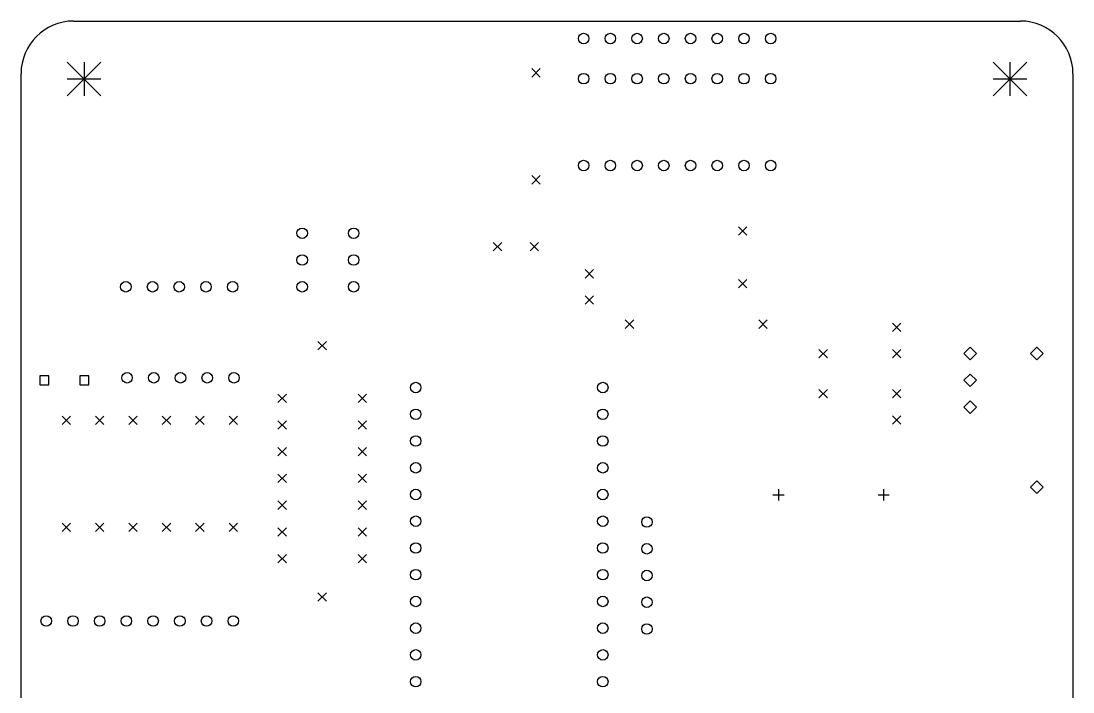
# Model space of a CAD drawing. Extents: x 56 to 159, y -183 to -54.
# Drawn here: x 59 to 159, y -117.2 to -53.5 of the extents above; entities that cross this region are included whole.
import ezdxf

# ---------------------------------------------------------------- set-up
doc = ezdxf.new("R2010")
doc.units = 0
doc.layers.add('BLACK', color=7, linetype='CONTINUOUS')

msp = doc.modelspace()

# ---------------------------------------------------------------- linework, layer by layer
at = {"layer": 'BLACK', "linetype": 'CONTINUOUS'}
for p, q in [((64, -53.5), (154, -53.5)), ((63.4, -57.4), (66.6, -60.6)), ((66.6, -57.4), (63.4, -60.6)), ((65, -57.4), (65, -60.6)), ((151.4, -57.4), (154.6, -60.6)), ((154.6, -57.4), (151.4, -60.6)), ((153, -57.4), (153, -60.6)), ((59, -142), (59, -58.5)), ((63.4, -59), (66.6, -59)), ((107.55, -58.02), (108.35, -58.82)), ((108.35, -58.02), (107.55, -58.82)), ((151.4, -59), (154.6, -59)), ((159, -58.5), (159, -142)), ((107.55, -68.18), (108.35, -68.98)), ((108.35, -68.18), (107.55, -68.98)), ((127.205, -73.055), (128.005, -73.855)), ((128.005, -73.055), (127.205, -73.855)), ((103.895, -74.53), (104.695, -75.33)), ((104.695, -74.53), (103.895, -75.33)), ((107.395, -74.53), (108.195, -75.33)), ((108.195, -74.53), (107.395, -75.33)), ((112.63, -77.11), (113.43, -77.91)), ((113.43, -77.11), (112.63, -77.91)), ((127.205, -78.055), (128.005, -78.855)), ((128.005, -78.055), (127.205, -78.855)), ((112.63, -79.61), (113.43, -80.41)), ((113.43, -79.61), (112.63, -80.41)), ((116.44, -81.896), (117.24, -82.696)), ((117.24, -81.896), (116.44, -82.696)), ((129.14, -81.896), (129.94, -82.696)), ((129.94, -81.896), (129.14, -82.696)), ((141.84, -82.19), (142.64, -82.99)), ((142.64, -82.19), (141.84, -82.99)), ((87.23, -83.928), (88.03, -84.728)), ((88.03, -83.928), (87.23, -84.728)), ((134.855, -84.69), (135.655, -85.49)), ((135.655, -84.69), (134.855, -85.49)), ((141.84, -84.69), (142.64, -85.49)), ((142.64, -84.69), (141.84, -85.49)), ((149.225, -84.49), (148.625, -85.09)), ((149.825, -85.09), (149.225, -84.49)), ((155.575, -84.49), (154.975, -85.09)), ((156.175, -85.09), (155.575, -84.49)), ((148.625, -85.09), (149.225, -85.69)), ((149.225, -85.69), (149.825, -85.09)), ((154.975, -85.09), (155.575, -85.69)), ((155.575, -85.69), (156.175, -85.09)), ((61.6379, -87.2061), (60.7901, -87.2061)), ((60.7901, -87.2061), (60.7901, -88.0539)), ((61.6379, -88.0539), (61.6379, -87.2061)), ((65.4479, -87.2061), (64.6001, -87.2061)), ((64.6001, -87.2061), (64.6001, -88.0539)), ((65.4479, -88.0539), (65.4479, -87.2061)), ((149.225, -87.03), (148.625, -87.63)), ((148.625, -87.63), (149.225, -88.23)), ((149.825, -87.63), (149.225, -87.03)), ((149.225, -88.23), (149.825, -87.63)), ((60.7901, -88.0539), (61.6379, -88.0539)), ((64.6001, -88.0539), (65.4479, -88.0539)), ((83.42, -88.93), (84.22, -89.73)), ((84.22, -88.93), (83.42, -89.73)), ((91.04, -88.93), (91.84, -89.73)), ((91.84, -88.93), (91.04, -89.73)), ((134.855, -88.49), (135.655, -89.29)), ((135.655, -88.49), (134.855, -89.29)), ((141.84, -88.5), (142.64, -89.3)), ((142.64, -88.5), (141.84, -89.3)), ((149.225, -89.57), (148.625, -90.17)), ((149.825, -90.17), (149.225, -89.57)), ((141.84, -91), (142.64, -91.8)), ((142.64, -91), (141.84, -91.8)), ((148.625, -90.17), (149.225, -90.77)), ((149.225, -90.77), (149.825, -90.17)), ((62.9, -91.04), (63.7, -91.84)), ((63.7, -91.04), (62.9, -91.84)), ((66.075, -91.04), (66.875, -91.84)), ((66.875, -91.04), (66.075, -91.84)), ((69.25, -91.04), (70.05, -91.84)), ((70.05, -91.04), (69.25, -91.84)), ((72.425, -91.04), (73.225, -91.84)), ((73.225, -91.04), (72.425, -91.84)), ((75.6, -91.04), (76.4, -91.84)), ((76.4, -91.04), (75.6, -91.84)), ((78.775, -91.04), (79.575, -91.84)), ((79.575, -91.04), (78.775, -91.84)), ((83.42, -91.47), (84.22, -92.27)), ((84.22, -91.47), (83.42, -92.27)), ((91.04, -91.47), (91.84, -92.27)), ((91.84, -91.47), (91.04, -92.27)), ((83.42, -94.01), (84.22, -94.81)), ((84.22, -94.01), (83.42, -94.81)), ((91.04, -94.01), (91.84, -94.81)), ((91.84, -94.01), (91.04, -94.81)), ((83.42, -96.55), (84.22, -97.35)), ((84.22, -96.55), (83.42, -97.35)), ((91.04, -96.55), (91.84, -97.35)), ((91.84, -96.55), (91.04, -97.35)), ((131, -97.9666), (131, -99.0334)), ((141, -97.9666), (141, -99.0334)), ((155.575, -97.19), (154.975, -97.79)), ((154.975, -97.79), (155.575, -98.39)), ((156.175, -97.79), (155.575, -97.19)), ((155.575, -98.39), (156.175, -97.79)), ((130.467, -98.5), (131.533, -98.5)), ((140.467, -98.5), (141.533, -98.5)), ((83.42, -99.09), (84.22, -99.89)), ((84.22, -99.09), (83.42, -99.89)), ((91.04, -99.09), (91.84, -99.89)), ((91.84, -99.09), (91.04, -99.89)), ((62.9, -101.2), (63.7, -102)), ((63.7, -101.2), (62.9, -102)), ((66.075, -101.2), (66.875, -102)), ((66.875, -101.2), (66.075, -102)), ((69.25, -101.2), (70.05, -102)), ((70.05, -101.2), (69.25, -102)), ((72.425, -101.2), (73.225, -102)), ((73.225, -101.2), (72.425, -102)), ((75.6, -101.2), (76.4, -102)), ((76.4, -101.2), (75.6, -102)), ((78.775, -101.2), (79.575, -102)), ((79.575, -101.2), (78.775, -102)), ((83.42, -101.63), (84.22, -102.43)), ((84.22, -101.63), (83.42, -102.43)), ((91.04, -101.63), (91.84, -102.43)), ((91.84, -101.63), (91.04, -102.43)), ((83.42, -104.17), (84.22, -104.97)), ((84.22, -104.17), (83.42, -104.97)), ((91.04, -104.17), (91.84, -104.97)), ((91.84, -104.17), (91.04, -104.97)), ((87.23, -107.804), (88.03, -108.604)), ((88.03, -107.804), (87.23, -108.604))]:
    msp.add_line(p, q, dxfattribs=at)
at = {"layer": 'BLACK'}
for centre in [(112.485, -55.16), (115.025, -55.16), (117.565, -55.16), (120.105, -55.16), (122.645, -55.16), (125.185, -55.16), (127.725, -55.16), (130.265, -55.16), (112.485, -58.97), (115.025, -58.97), (117.565, -58.97), (120.105, -58.97), (122.645, -58.97), (125.185, -58.97), (127.725, -58.97), (130.265, -58.97), (112.485, -67.225), (115.025, -67.225), (117.565, -67.225), (120.105, -67.225), (122.645, -67.225), (125.185, -67.225), (127.725, -67.225), (130.265, -67.225), (85.725, -73.66), (90.625, -73.66), (85.725, -76.2), (90.625, -76.2), (68.961, -78.74), (71.501, -78.74), (74.041, -78.74), (76.581, -78.74), (79.121, -78.74), (85.725, -78.74), (90.625, -78.74), (69.08, -87.39), (71.62, -87.39), (74.16, -87.39), (76.7, -87.39), (79.24, -87.39), (96.52, -88.315), (114.3, -88.315), (96.52, -90.855), (114.3, -90.855), (96.52, -93.395), (114.3, -93.395), (96.52, -95.935), (114.3, -95.935), (96.52, -98.475), (114.3, -98.475), (96.52, -101.015), (114.3, -101.015), (118.5, -101.092), (96.52, -103.555), (114.3, -103.555), (118.5, -103.632), (96.52, -106.095), (114.3, -106.095), (118.5, -106.172), (96.52, -108.635), (114.3, -108.635), (118.5, -108.712), (61.395, -110.49), (63.935, -110.49), (66.475, -110.49), (69.015, -110.49), (71.555, -110.49), (74.095, -110.49), (76.635, -110.49), (79.175, -110.49), (96.52, -111.175), (114.3, -111.175), (118.5, -111.252), (96.52, -113.715), (114.3, -113.715), (96.52, -116.255), (114.3, -116.255)]:
    msp.add_circle(centre, 0.5, dxfattribs=at)
for centre, start, end in [((64, -58.5), 90, 180), ((154, -58.5), 0, 90)]:
    msp.add_arc(centre, 5, start, end, dxfattribs=at)

doc.saveas('drawing.dxf')
